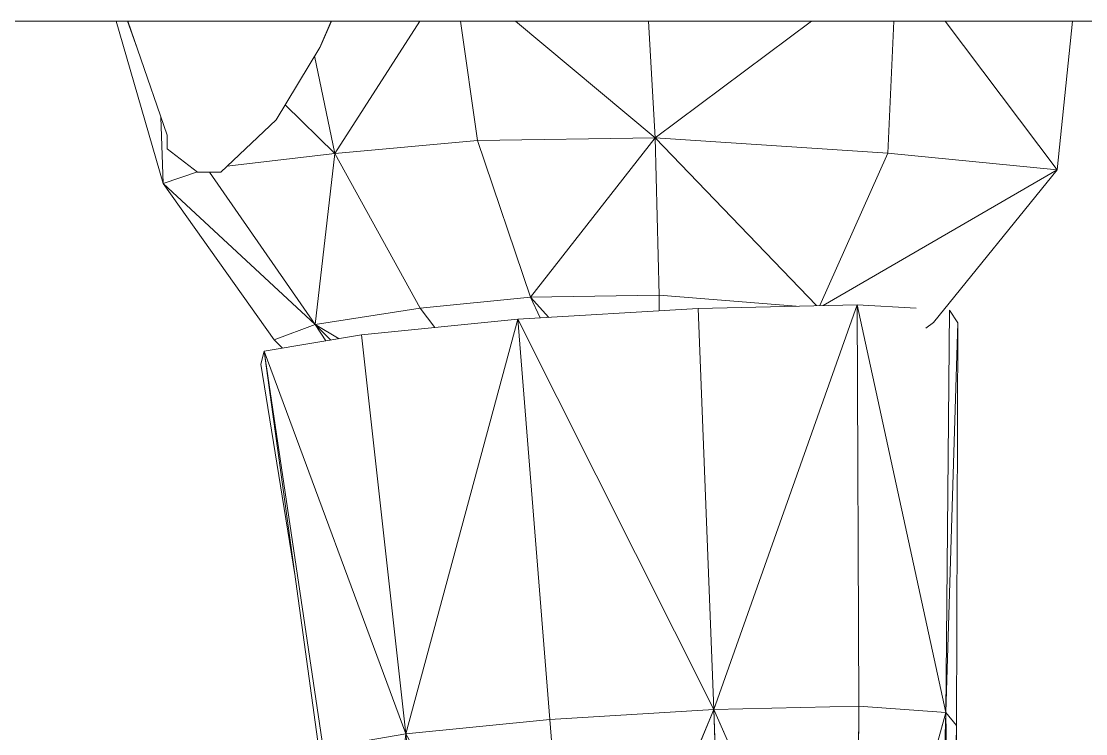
# Model space of a CAD drawing. Header units: centimetres. Extents: x -11896 to 2794, y -437 to 1921.
# Drawn here: x -11030.17 to -11009.77, y 428.1 to 441.76 of the extents above; entities that cross this region are included whole.
import ezdxf

# ---------------------------------------------------------------- set-up
doc = ezdxf.new("R2010")
doc.units = ezdxf.units.CM
doc.layers.add('A-GENM', color=7, linetype='Continuous', lineweight=9)
doc.layers.add('M-EQPM', color=7, linetype='Continuous', lineweight=9)

# ---------------------------------------------------------------- blocks, each defined once
blk = doc.blocks.new('EQ-01-001 - EQ-01-001_dwg_selkaeva-1505011-Sección 2-1')
at = {"layer": 'M-EQPM', "color": 253, "true_color": 0x999999}
for p, q in [((-11025.948, 467.935), (-11026.654, 467.537)), ((-11024.908, 466.96), (-11025.948, 467.935)), ((-11026.654, 467.537), (-11026.948, 466.96))]:
    blk.add_line(p, q, dxfattribs=at)
at = {"layer": 'M-EQPM', "color": 251, "true_color": 0x666666, "flags": 128}
blk.add_lwpolyline([(-11026.948, 466.96), (-11026.654, 467.537), (-11025.948, 467.935), (-11024.908, 466.96)], dxfattribs=at)
blk = doc.blocks.new('EQ-01-001 - EQ-01-001_dwg_rintaeva-1505012-Sección 2-1')
at = {"layer": 'M-EQPM', "color": 253, "true_color": 0x999999}
for p, q in [((-11027.945, 441.224), (-11028.13, 441.76)), ((-11024.231, 441.76), (-11024.453, 441.258)), ((-11024.453, 441.258), (-11025.29, 439.874)), ((-11027.376, 439.577), (-11027.945, 441.224)), ((-11025.29, 439.874), (-11026.347, 438.868)), ((-11027.376, 439.577), (-11027.376, 439.317)), ((-11026.792, 438.868), (-11027.376, 439.317)), ((-11026.347, 438.868), (-11026.792, 438.868))]:
    blk.add_line(p, q, dxfattribs=at)
at = {"layer": 'M-EQPM', "color": 251, "true_color": 0x666666, "flags": 128}
blk.add_lwpolyline([(-11028.13, 441.76), (-11027.945, 441.224), (-11027.376, 439.577), (-11027.376, 439.317), (-11026.792, 438.868), (-11026.347, 438.868), (-11025.29, 439.874), (-11024.453, 441.258), (-11024.231, 441.76)], dxfattribs=at)
blk = doc.blocks.new('EQ-01-001 - EQ-01-001_dwg_rintaeva-1505013-Sección 2-1')
at = {"layer": 'M-EQPM', "color": 253, "true_color": 0x999999}
for p, q in [((-11027.946, 441.224), (-11028.135, 441.76)), ((-11024.224, 441.76), (-11024.453, 441.253))]:
    blk.add_line(p, q, dxfattribs=at)
at = {"layer": 'M-EQPM', "color": 251, "true_color": 0x666666}
for p, q in [((-11028.135, 441.76), (-11027.946, 441.224)), ((-11024.453, 441.253), (-11024.224, 441.76))]:
    blk.add_line(p, q, dxfattribs=at)
blk = doc.blocks.new('EQ-01-001 - EQ-01-001_dwg_lohi-all-1505015-Sección 2-1')
for name in ['EQ-01-001 - EQ-01-001_dwg_selkaeva-1505011-Sección 2-1', 'EQ-01-001 - EQ-01-001_dwg_rintaeva-1505013-Sección 2-1', 'EQ-01-001 - EQ-01-001_dwg_rintaeva-1505012-Sección 2-1']:
    blk.add_blockref(name, (0, 0))
blk = doc.blocks.new('EQ-01-001 - EQ-01-001_dwg_lohi-3D-orig-1505016-Sección 2-1')
blk.add_blockref('EQ-01-001 - EQ-01-001_dwg_lohi-all-1505015-Sección 2-1', (0, 0))
blk = doc.blocks.new('EQ-01-001 - EQ-01-001_dwg_Agrupar_799-1505101-Sección 2-1')
at = {"layer": 'M-EQPM', "color": 253, "true_color": 0x999999}
blk.add_line((-11085.401, 441.76), (-10990.321, 441.76), dxfattribs=at)
blk = doc.blocks.new('EQ-01-001 - EQ-01-001_dwg_Agrupar_781-1505150-Sección 2-1')
for name in ['EQ-01-001 - EQ-01-001_dwg_lohi-3D-orig-1505016-Sección 2-1', 'EQ-01-001 - EQ-01-001_dwg_Agrupar_799-1505101-Sección 2-1']:
    blk.add_blockref(name, (0, 0))
blk = doc.blocks.new('EQ-01-001 - EQ-01-001_dwg-1504998-Sección 2-1')
blk.add_blockref('EQ-01-001 - EQ-01-001_dwg_Agrupar_781-1505150-Sección 2-1', (0, 0))
blk = doc.blocks.new('EQ-01-001 - EQ-01-001-1479796-Sección 2-1')
blk.add_blockref('EQ-01-001 - EQ-01-001_dwg-1504998-Sección 2-1', (0, 0))
blk = doc.blocks.new('EQ-01-002 - EQ-01-002_dwg_Group_9-1527182-Sección 2-1')
at = {"layer": 'A-GENM', "color": 1, "true_color": 0xff0000}
for p, q in [((-11027.455, 438.653), (-11028.353, 441.76)), ((-11027.455, 438.653), (-11028.353, 441.76)), ((-11024.161, 439.225), (-11022.534, 441.76)), ((-11024.161, 439.225), (-11022.534, 441.76)), ((-11022.534, 441.76), (-11024.161, 439.225)), ((-11021.428, 439.472), (-11021.752, 441.76)), ((-11021.752, 441.76), (-11021.428, 439.472)), ((-11021.428, 439.472), (-11021.752, 441.76)), ((-11018.024, 439.525), (-11020.698, 441.76)), ((-11018.024, 439.525), (-11020.698, 441.76)), ((-11020.698, 441.76), (-11018.024, 439.525)), ((-11018.024, 439.525), (-11018.153, 441.76)), ((-11018.153, 441.76), (-11018.024, 439.525)), ((-11015.029, 441.76), (-11018.024, 439.525)), ((-11013.447, 441.76), (-11013.564, 439.234)), ((-11013.447, 441.76), (-11013.564, 439.234)), ((-11013.564, 439.234), (-11013.447, 441.76)), ((-11010.32, 438.914), (-11012.468, 441.76)), ((-11010.32, 438.914), (-11010.028, 441.76)), ((-11010.32, 438.914), (-11010.028, 441.76)), ((-11024.161, 439.225), (-11024.55, 441.095)), ((-11024.161, 439.225), (-11024.55, 441.095)), ((-11024.161, 439.225), (-11024.55, 441.095)), ((-11024.161, 439.225), (-11025.117, 440.159)), ((-11024.161, 439.225), (-11025.117, 440.159)), ((-11025.117, 440.159), (-11024.161, 439.225)), ((-11027.455, 438.653), (-11027.496, 439.922)), ((-11027.496, 439.922), (-11027.455, 438.653)), ((-11024.161, 439.225), (-11021.428, 439.472)), ((-11021.428, 439.472), (-11024.161, 439.225)), ((-11018.024, 439.525), (-11021.428, 439.472)), ((-11021.428, 439.472), (-11018.024, 439.525)), ((-11018.024, 439.525), (-11021.428, 439.472)), ((-11021.428, 439.472), (-11020.411, 436.475)), ((-11021.428, 439.472), (-11020.411, 436.475)), ((-11018.024, 439.525), (-11020.411, 436.475)), ((-11020.411, 436.475), (-11018.024, 439.525)), ((-11013.564, 439.234), (-11018.024, 439.525)), ((-11018.024, 439.525), (-11017.947, 436.508)), ((-11018.024, 439.525), (-11014.929, 436.309)), ((-11018.024, 439.525), (-11017.947, 436.508)), ((-11014.929, 436.309), (-11018.024, 439.525)), ((-11018.024, 439.525), (-11013.564, 439.234)), ((-11018.024, 439.525), (-11014.929, 436.309)), ((-11024.161, 439.225), (-11026.23, 438.98)), ((-11026.23, 438.98), (-11024.161, 439.225)), ((-11024.161, 439.225), (-11026.23, 438.98)), ((-11024.537, 435.948), (-11024.161, 439.225)), ((-11024.537, 435.948), (-11024.161, 439.225)), ((-11024.161, 439.225), (-11022.526, 436.258)), ((-11013.564, 439.234), (-11014.867, 436.31)), ((-11014.867, 436.31), (-11013.564, 439.234)), ((-11013.564, 439.234), (-11014.867, 436.31)), ((-11010.32, 438.914), (-11013.564, 439.234)), ((-11026.793, 438.874), (-11027.455, 438.653)), ((-11027.455, 438.653), (-11026.793, 438.874)), ((-11024.537, 435.948), (-11026.565, 438.868)), ((-11026.565, 438.868), (-11024.537, 435.948)), ((-11026.565, 438.868), (-11024.537, 435.948)), ((-11010.32, 438.914), (-11014.807, 436.312)), ((-11010.32, 438.914), (-11012.687, 435.985)), ((-11012.687, 435.985), (-11010.32, 438.914)), ((-11025.326, 435.651), (-11027.455, 438.653)), ((-11024.537, 435.948), (-11027.455, 438.653)), ((-11027.455, 438.653), (-11025.326, 435.651)), ((-11022.526, 436.258), (-11020.411, 436.475)), ((-11020.411, 436.475), (-11022.526, 436.258)), ((-11020.411, 436.475), (-11017.947, 436.508)), ((-11020.411, 436.475), (-11017.947, 436.508)), ((-11017.947, 436.508), (-11020.411, 436.475)), ((-11020.411, 436.475), (-11020.063, 436.084)), ((-11020.411, 436.475), (-11020.23, 436.074)), ((-11020.411, 436.475), (-11020.23, 436.074)), ((-11020.411, 436.475), (-11020.063, 436.084)), ((-11020.23, 436.074), (-11020.411, 436.475)), ((-11020.063, 436.084), (-11020.411, 436.475)), ((-11017.947, 436.508), (-11017.945, 436.211)), ((-11017.947, 436.508), (-11015.319, 436.299)), ((-11017.947, 436.508), (-11017.945, 436.211)), ((-11017.945, 436.211), (-11017.947, 436.508)), ((-11017.947, 436.508), (-11015.319, 436.299)), ((-11024.537, 435.948), (-11022.526, 436.258)), ((-11022.526, 436.258), (-11024.537, 435.948)), ((-11022.526, 436.258), (-11022.245, 435.889)), ((-11022.526, 436.258), (-11022.245, 435.889)), ((-11024.537, 435.948), (-11025.326, 435.651)), ((-11024.537, 435.948), (-11024.081, 435.676)), ((-11024.537, 435.948), (-11024.242, 435.649)), ((-11024.537, 435.948), (-11024.334, 435.633)), ((-11024.537, 435.948), (-11024.334, 435.633)), ((-11024.537, 435.948), (-11024.242, 435.649)), ((-11024.081, 435.676), (-11024.537, 435.948)), ((-11012.836, 435.88), (-11012.687, 435.985)), ((-11025.164, 435.494), (-11025.326, 435.651)), ((-11025.326, 435.651), (-11025.164, 435.494))]:
    blk.add_line(p, q, dxfattribs=at)
at = {"layer": 'A-GENM'}
for p, q in [((-11017.198, 436.255), (-11020.657, 436.049)), ((-11014.15, 436.327), (-11017.198, 436.255)), ((-11016.897, 428.568), (-11017.198, 436.255)), ((-11016.897, 428.568), (-11014.15, 436.327)), ((-11014.15, 436.327), (-11013.019, 436.262)), ((-11014.118, 428.63), (-11014.15, 436.327)), ((-11012.456, 428.508), (-11014.15, 436.327)), ((-11014.15, 436.327), (-11013.019, 436.262)), ((-11012.456, 428.508), (-11012.385, 436.225)), ((-11012.385, 436.225), (-11012.456, 428.508)), ((-11012.385, 436.225), (-11012.222, 435.983)), ((-11020.657, 436.049), (-11023.654, 435.748)), ((-11020.657, 436.049), (-11022.8, 428.104)), ((-11016.897, 428.568), (-11020.657, 436.049)), ((-11020.041, 428.376), (-11020.657, 436.049)), ((-11012.456, 428.508), (-11012.222, 435.983)), ((-11012.247, 428.263), (-11012.222, 435.983)), ((-11025.519, 435.434), (-11023.654, 435.748)), ((-11022.8, 428.104), (-11023.654, 435.748)), ((-11025.582, 435.188), (-11025.519, 435.434)), ((-11024.351, 427.573), (-11025.519, 435.434)), ((-11024.471, 427.816), (-11025.519, 435.434)), ((-11025.519, 435.434), (-11022.8, 428.104)), ((-11022.8, 428.104), (-11025.519, 435.434)), ((-11024.931, 431.158), (-11025.582, 435.188)), ((-11024.931, 431.158), (-11025.582, 435.188)), ((-11016.897, 428.568), (-11014.118, 428.63)), ((-11016.897, 428.568), (-11014.118, 428.63)), ((-11014.118, 428.63), (-11016.897, 428.568)), ((-11014.161, 422.34), (-11014.118, 428.63)), ((-11014.118, 428.63), (-11012.456, 428.508)), ((-11012.456, 428.508), (-11014.118, 428.63)), ((-11016.897, 428.568), (-11020.041, 428.376)), ((-11019.551, 422.213), (-11016.897, 428.568)), ((-11016.897, 428.568), (-11014.161, 422.34)), ((-11016.897, 428.568), (-11016.695, 422.337)), ((-11014.161, 422.34), (-11012.456, 428.508)), ((-11012.601, 422.276), (-11012.456, 428.508)), ((-11012.356, 422.128), (-11012.456, 428.508)), ((-11012.456, 428.508), (-11012.247, 428.263)), ((-11020.041, 428.376), (-11022.8, 428.104)), ((-11019.551, 422.213), (-11020.041, 428.376)), ((-11020.041, 428.376), (-11019.551, 422.213)), ((-11012.356, 422.128), (-11012.247, 428.263)), ((-11024.471, 427.816), (-11022.8, 428.104)), ((-11023.565, 421.601), (-11022.8, 428.104)), ((-11019.551, 422.213), (-11022.8, 428.104)), ((-11022.076, 421.915), (-11022.8, 428.104))]:
    blk.add_line(p, q, dxfattribs=at)
at = {"layer": 'A-GENM', "color": 1, "true_color": 0xff0000, "flags": 128}
for points in [[(-11027.496, 439.922), (-11027.455, 438.653), (-11028.353, 441.76)], [(-11015.029, 441.76), (-11018.024, 439.525), (-11018.153, 441.76)], [(-11013.564, 439.234), (-11018.024, 439.525), (-11015.029, 441.76)], [(-11012.468, 441.76), (-11010.32, 438.914), (-11013.564, 439.234)], [(-11010.028, 441.76), (-11010.32, 438.914), (-11012.468, 441.76)], [(-11022.526, 436.258), (-11024.161, 439.225), (-11021.428, 439.472)], [(-11018.024, 439.525), (-11020.411, 436.475), (-11021.428, 439.472)], [(-11015.319, 436.299), (-11017.947, 436.508), (-11018.024, 439.525)], [(-11024.537, 435.948), (-11024.161, 439.225), (-11022.526, 436.258)], [(-11013.564, 439.234), (-11010.32, 438.914), (-11014.807, 436.312)], [(-11024.537, 435.948), (-11027.455, 438.653), (-11026.793, 438.874)], [(-11014.807, 436.312), (-11010.32, 438.914), (-11012.687, 435.985)], [(-11024.537, 435.948), (-11025.326, 435.651), (-11027.455, 438.653), (-11024.537, 435.948)], [(-11022.245, 435.889), (-11022.526, 436.258), (-11020.411, 436.475)], [(-11024.242, 435.649), (-11024.537, 435.948), (-11022.526, 436.258)], [(-11025.164, 435.494), (-11025.326, 435.651), (-11024.537, 435.948)], [(-11024.334, 435.633), (-11024.537, 435.948), (-11024.081, 435.676)]]:
    blk.add_lwpolyline(points, dxfattribs=at)
at = {"layer": 'A-GENM', "flags": 128}
for points in [[(-11020.657, 436.049), (-11017.198, 436.255), (-11016.897, 428.568), (-11020.657, 436.049), (-11016.897, 428.568), (-11020.041, 428.376)], [(-11016.897, 428.568), (-11014.15, 436.327), (-11016.897, 428.568), (-11017.198, 436.255), (-11014.15, 436.327)], [(-11012.456, 428.508), (-11012.385, 436.225), (-11012.222, 435.983)], [(-11020.041, 428.376), (-11020.657, 436.049), (-11023.654, 435.748), (-11022.8, 428.104)], [(-11022.8, 428.104), (-11020.657, 436.049), (-11022.8, 428.104), (-11020.041, 428.376), (-11022.8, 428.104), (-11019.551, 422.213)], [(-11019.551, 422.213), (-11021.61, 418.632), (-11019.311, 419.072), (-11021.61, 418.632), (-11019.36, 417.564), (-11019.311, 419.072), (-11019.551, 422.213), (-11020.041, 428.376), (-11020.657, 436.049)], [(-11012.247, 428.263), (-11012.222, 435.983), (-11012.247, 428.263), (-11012.456, 428.508)], [(-11025.519, 435.434), (-11023.654, 435.748), (-11022.8, 428.104)], [(-11024.931, 431.158), (-11025.582, 435.188), (-11025.519, 435.434), (-11022.8, 428.104)], [(-11023.565, 421.601), (-11024.471, 427.816), (-11025.519, 435.434), (-11024.471, 427.816)], [(-11014.118, 428.63), (-11014.161, 422.34), (-11014.118, 428.63), (-11012.456, 428.508), (-11014.161, 422.34), (-11012.456, 428.508), (-11012.601, 422.276), (-11014.161, 422.34)], [(-11019.551, 422.213), (-11016.695, 422.337), (-11016.897, 428.568), (-11019.551, 422.213), (-11016.897, 428.568), (-11020.041, 428.376)], [(-11016.695, 422.337), (-11014.161, 422.34), (-11016.695, 422.337), (-11016.897, 428.568)], [(-11012.247, 428.263), (-11012.356, 422.128), (-11012.247, 428.263), (-11012.456, 428.508), (-11012.356, 422.128), (-11012.456, 428.508), (-11012.601, 422.276)]]:
    blk.add_lwpolyline(points, dxfattribs=at)
for points in [[(-11012.456, 428.508), (-11014.15, 436.327)], [(-11014.118, 428.63), (-11014.15, 436.327)], [(-11012.456, 428.508), (-11012.222, 435.983)], [(-11016.897, 428.568), (-11014.161, 422.34)]]:
    blk.add_lwpolyline(points, close=True, dxfattribs=at)
blk = doc.blocks.new('EQ-01-002 - EQ-01-002_dwg-1527181-Sección 2-1')
blk.add_blockref('EQ-01-002 - EQ-01-002_dwg_Group_9-1527182-Sección 2-1', (0, 0))
blk = doc.blocks.new('EQ-01-002 - EQ-01-002-1481515-Sección 2-1')
blk.add_blockref('EQ-01-002 - EQ-01-002_dwg-1527181-Sección 2-1', (0, 0))
blk = doc.blocks.new('PQ_RVR_MEP-01_ZZ_ZZ_MO_T_A_rvt-1-Sección 2-1')
at = {"layer": 'A-GENM', "lineweight": 9}
blk.add_blockref('EQ-01-002 - EQ-01-002-1481515-Sección 2-1', (0, 0), dxfattribs=at)
at = {"layer": 'M-EQPM', "lineweight": 9}
blk.add_blockref('EQ-01-001 - EQ-01-001-1479796-Sección 2-1', (0, 0), dxfattribs=at)

msp = doc.modelspace()

# ---------------------------------------------------------------- block references
at = {"lineweight": 5}
msp.add_blockref('PQ_RVR_MEP-01_ZZ_ZZ_MO_T_A_rvt-1-Sección 2-1', (0, 0), dxfattribs=at)

doc.saveas('drawing.dxf')
